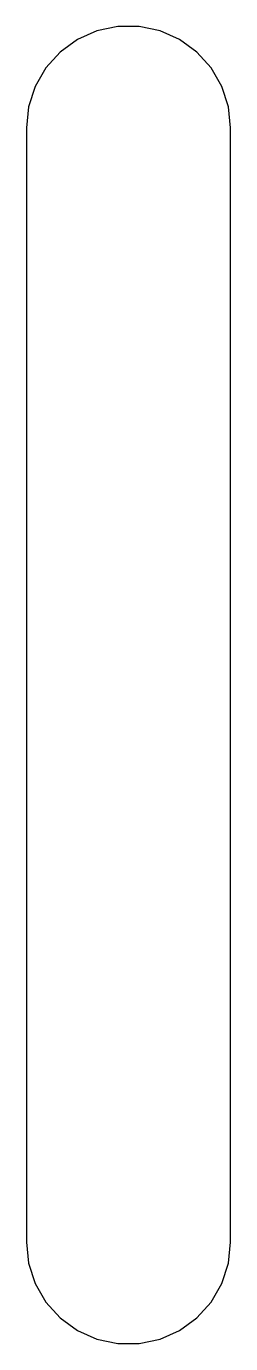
# Model space of a CAD drawing. Header units: metres. Extents: x -5.5 to 5.5, y -65.5 to 5.5.
import ezdxf

# ---------------------------------------------------------------- set-up
doc = ezdxf.new("R2010")
doc.units = ezdxf.units.M

msp = doc.modelspace()

# ---------------------------------------------------------------- linework, layer by layer
for p, q in [((-1.69959, 5.23081), (-2.75, 4.76314)), ((-0.574907, 5.46987), (-1.69959, 5.23081)), ((0.574907, 5.46987), (-0.574907, 5.46987)), ((1.69959, 5.23081), (0.574907, 5.46987)), ((2.75, 4.76314), (1.69959, 5.23081)), ((-2.75, 4.76314), (-3.68022, 4.0873)), ((3.68022, 4.0873), (2.75, 4.76314)), ((-3.68022, 4.0873), (-4.44959, 3.23282)), ((4.44959, 3.23282), (3.68022, 4.0873)), ((-4.44959, 3.23282), (-5.0245, 2.23705)), ((5.0245, 2.23705), (4.44959, 3.23282)), ((-5.0245, 2.23705), (-5.37981, 1.14351)), ((5.37981, 1.14351), (5.0245, 2.23705)), ((-5.37981, 1.14351), (-5.5, 0)), ((5.5, 0), (5.37981, 1.14351)), ((-5.5, 0), (-5.5, -60)), ((5.5, -60), (5.5, 0)), ((-5.5, -60), (-5.37981, -61.1435)), ((5.37981, -61.1435), (5.5, -60)), ((-5.37981, -61.1435), (-5.0245, -62.2371)), ((5.0245, -62.2371), (5.37981, -61.1435)), ((-5.0245, -62.2371), (-4.44959, -63.2328)), ((4.44959, -63.2328), (5.0245, -62.2371)), ((-4.44959, -63.2328), (-3.68022, -64.0873)), ((3.68022, -64.0873), (4.44959, -63.2328)), ((-3.68022, -64.0873), (-2.75, -64.7631)), ((2.75, -64.7631), (3.68022, -64.0873)), ((-2.75, -64.7631), (-1.69959, -65.2308)), ((-1.69959, -65.2308), (-0.574907, -65.4699)), ((0.574907, -65.4699), (1.69959, -65.2308)), ((1.69959, -65.2308), (2.75, -64.7631)), ((-0.574907, -65.4699), (0.574907, -65.4699))]:
    msp.add_line(p, q)

doc.saveas('drawing.dxf')
